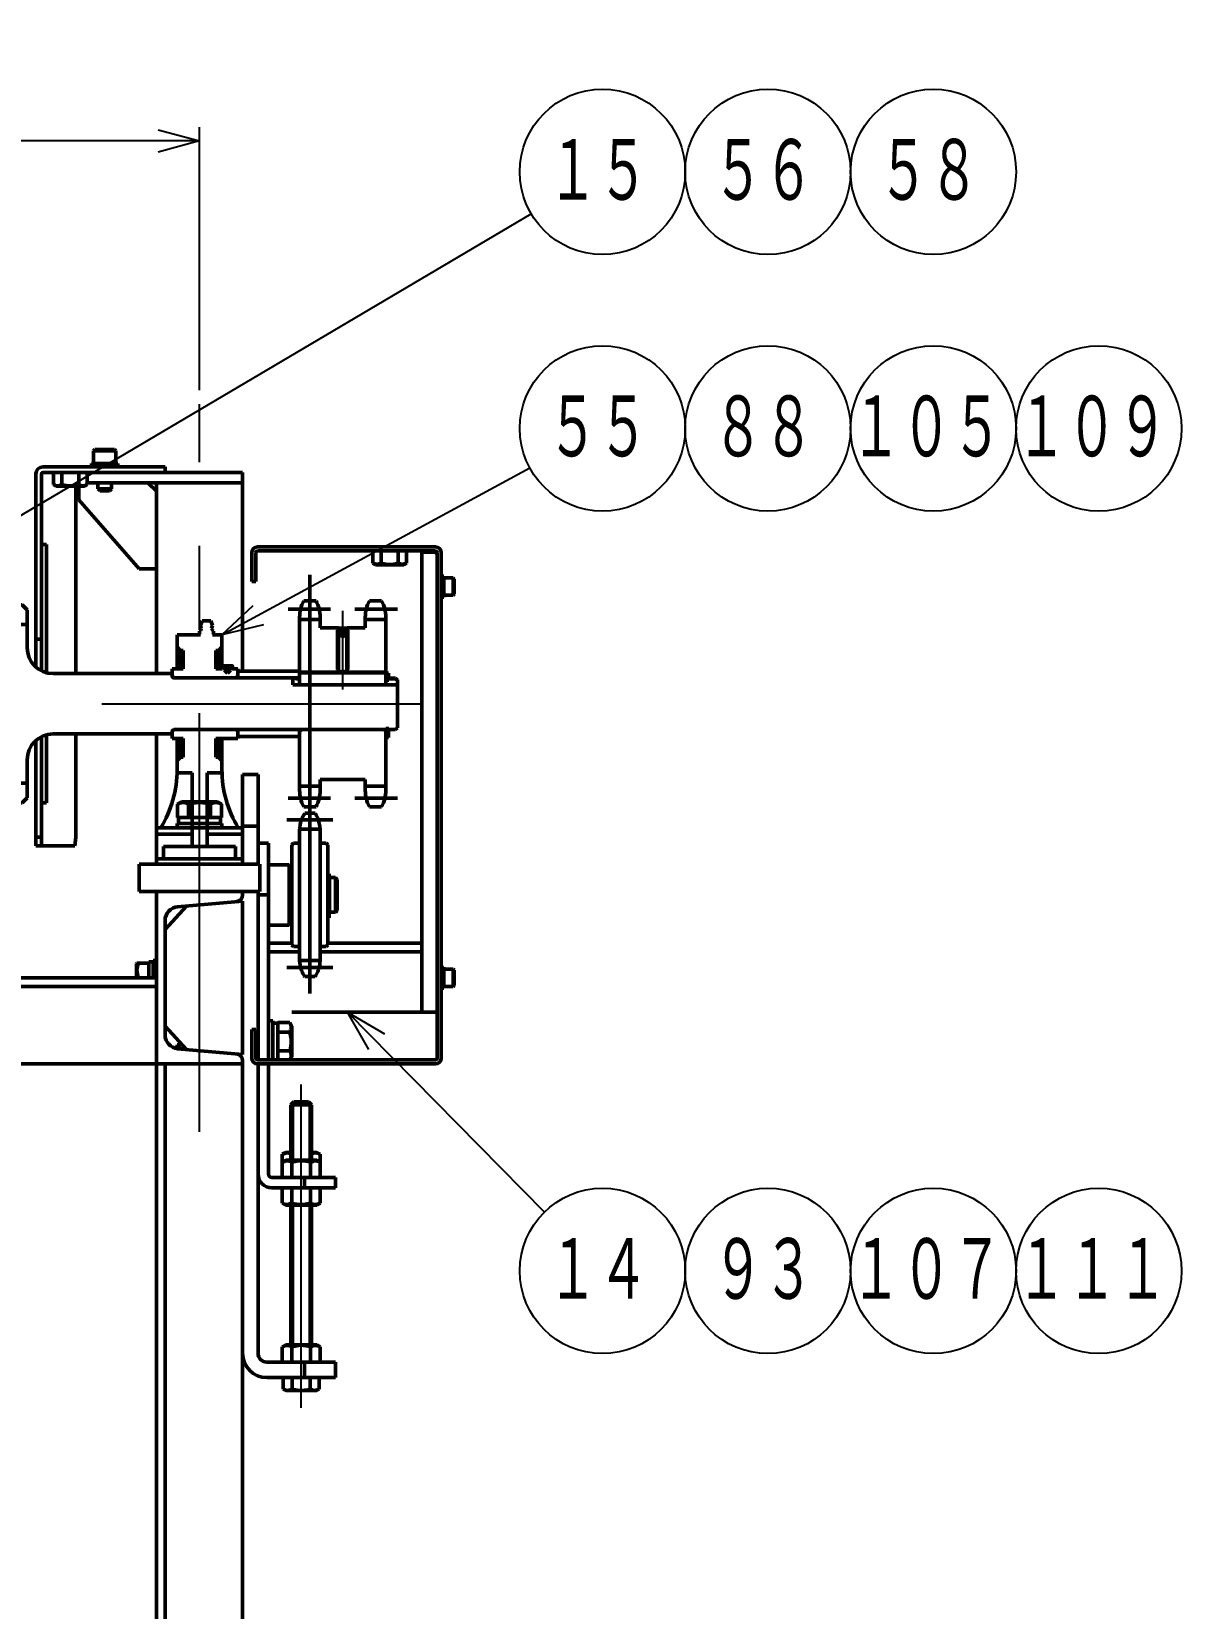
# Model space of a CAD drawing. Header units: millimetres. Extents: x -993 to 13147, y -7260 to 4342.
# Drawn here: x -194 to 473, y -6345 to -5430 of the extents above; entities that cross this region are included whole.
import ezdxf

# ---------------------------------------------------------------- set-up
doc = ezdxf.new("R2010")
doc.units = ezdxf.units.MM
doc.header["$LTSCALE"] = 7.649257
doc.linetypes.add('CENTER', pattern=[50.8, 31.75, -6.35, 6.35, -6.35])
doc.linetypes.add('DASHED', pattern=[19.05, 12.7, -6.35])
for name, color, linetype in [('NoLayerName_001', 7, 'Continuous'), ('NoLayerName_002', 7, 'Continuous'), ('NoLayerName_003', 7, 'Continuous')]:
    doc.layers.add(name, color=color, linetype=linetype)
doc.styles.get("Standard").update_dxf_attribs({"font": 'txt', "bigfont": 'extfont2'})
doc.dimstyles.get("Standard").update_dxf_attribs({"dimtxt": 2.5, "dimasz": 2.5, "dimexe": 1.25, "dimexo": 0.625, "dimtad": 1, "dimzin": 0, "dimdsep": 46, "dimtxsty": 'Standard', "dimcen": 2.5, "dimadec": 0, "dimazin": 0, "dimtfac": 0.75, "dimtmove": 0, "dimatfit": 3, "dimfxl": 1, "dimarcsym": 0})

# ---------------------------------------------------------------- blocks, each defined once
blk = doc.blocks.new('_OPEN30')
at = {"color": 0, "linetype": 'ByBlock', "lineweight": -2}
for p, q in [((-1, 0.267949), (0, 0)), ((0, 0), (-1, -0.267949)), ((0, 0), (-1, 0))]:
    blk.add_line(p, q, dxfattribs=at)
blk = doc.blocks.new('*D1576')
at = {"layer": 'Defpoints', "color": 0}
for p in [(-496.94, -5493.27), (-96.94, -5645.93), (-496.94, -5695.57)]:
    blk.add_point(p, dxfattribs=at)
at = {"layer": 'NoLayerName_001', "color": 0, "linetype": 'Continuous', "lineweight": 25}
for p, q in [((-496.94, -5687.57), (-496.94, -5485.27)), ((-96.94, -5637.93), (-96.94, -5485.27)), ((-120.94, -5493.27), (-472.94, -5493.27))]:
    blk.add_line(p, q, dxfattribs=at)
at = {"layer": 'NoLayerName_001', "color": 0, "lineweight": 25, "xscale": 24, "yscale": 24, "zscale": 24, "rotation": 180}
blk.add_blockref('_OPEN30', (-496.94, -5493.27), dxfattribs=at)
at = {"layer": 'NoLayerName_001', "color": 0, "lineweight": 25, "xscale": 24, "yscale": 24, "zscale": 24}
blk.add_blockref('_OPEN30', (-96.94, -5493.27), dxfattribs=at)
at = {"layer": 'NoLayerName_001', "color": 2, "lineweight": 50, "insert": (-296.94, -5461.27), "char_height": 48, "attachment_point": 5}
blk.add_mtext('\\W0.8000;\\T0.8750;400', dxfattribs=at)
blk = doc.blocks.new('JZB_0740')
at = {"layer": 'NoLayerName_001', "color": 7, "linetype": 'Continuous', "lineweight": 50}
blk.add_line((1.5, 0), (0, 0), dxfattribs=at)
blk = doc.blocks.new('JZB_0741')
at = {"layer": 'NoLayerName_001', "color": 7, "linetype": 'Continuous', "lineweight": 50}
for p, q in [((0, 783.5), (10, 783.5)), ((0, 767.5), (0, 783.5)), ((60, 783.5), (70, 783.5)), ((70, 783.5), (70, 767.5)), ((400, 767.5), (400, 783.5)), ((400, 783.5), (470, 783.5)), ((470, 783.5), (470, 767.5)), ((70, 767.5), (0, 767.5)), ((10, 767.5), (10, 765.63)), ((10, 673.03), (10, 761.97)), ((10, 761.97), (47.7, 758.67)), ((60, 0), (60, 767.5)), ((470, 767.5), (400, 767.5)), ((410, 767.5), (410, 0)), ((422.3, 758.67), (460, 761.97)), ((460, 765.63), (460, 767.5)), ((460, 761.97), (460, 673.03)), ((42.55, 759.12), (55, 745.53)), ((55, 750.7), (55, 684.3)), ((415, 745.53), (427.45, 759.12)), ((415, 684.3), (415, 750.7)), ((410, 717.5), (60, 717.5)), ((60, 712.5), (410, 712.5)), ((55, 689.47), (42.55, 675.88)), ((427.45, 675.88), (415, 689.47)), ((47.7, 676.33), (10, 673.03)), ((10, 669.37), (10, 0)), ((460, 673.03), (422.3, 676.33)), ((460, 0), (460, 669.37)), ((10, 667.5), (460, 667.5)), ((55, 667.5), (55, 12)), ((415, 12), (415, 667.5)), ((410, 150), (60, 150)), ((60, 145), (410, 145)), ((410, 100), (60, 100)), ((10, 12), (60, 12)), ((410, 12), (460, 12)), ((60, 0), (10, 0)), ((460, 0), (410, 0))]:
    blk.add_line(p, q, dxfattribs=at)
for centre, radius, start, end in [((14, 765.63), 4, 180, 265), ((456, 765.63), 4, 275, 0), ((47, 750.7), 8, 0, 85), ((423, 750.7), 8, 95, 180), ((47, 684.3), 8, 275, 0), ((423, 684.3), 8, 180, 265), ((14, 669.37), 4, 95, 180), ((456, 669.37), 4, 0, 85)]:
    blk.add_arc(centre, radius, start, end, dxfattribs=at)
blk = doc.blocks.new('JZB_0742')
at = {"layer": 'NoLayerName_001', "color": 7, "linetype": 'Continuous', "lineweight": 50}
for p, q in [((0, 21.67), (6.86, 21.67)), ((0, 0), (0, 21.67)), ((8, 19.7), (6.86, 21.67)), ((8, 1.7), (8, 19.7)), ((0, 16.18), (6.86, 16.18)), ((0, 5.22), (6.86, 5.22)), ((7.02, 0), (8, 1.7))]:
    blk.add_line(p, q, dxfattribs=at)
for points, start_tangent, end_tangent in [([(6.86, 21.67), (7.51, 20.23), (7.71, 18.73), (6.86, 16.18)], (0.409607, -0.912262), (-0.314468, -0.949268)), ([(6.86, 16.18), (7.64, 12.22), (7.23, 6.63), (6.86, 5.22)], (0.192686, -0.98126), (-0.250611, -0.968088)), ([(6.86, 5.22), (7.51, 3.78), (7.71, 2.28), (6.99, 0)], (0.409607, -0.912262), (-0.300021, -0.953932))]:
    blk.add_spline(points, degree=3, dxfattribs=dict(at, start_tangent=start_tangent, end_tangent=end_tangent))
blk = doc.blocks.new('JZB_0743')
at = {"layer": 'NoLayerName_001', "color": 7, "linetype": 'Continuous', "lineweight": 50}
for centre, start_param, end_param in [((4.58, -10.52), 1.642337, 1.779908), ((-1.58, -10.52), 1.430805, 1.499256)]:
    blk.add_ellipse(centre, major_axis=(22.04, 0), ratio=0.487733, start_param=start_param, end_param=end_param, dxfattribs=at)
blk = doc.blocks.new('JZB_0744')
at = {"layer": 'NoLayerName_001', "color": 7, "linetype": 'Continuous', "lineweight": 50}
for p, q in [((2.98, 2.51), (0, 2.51)), ((0, 2.51), (0, 0.51)), ((0, 0.51), (5.27, 0))]:
    blk.add_line(p, q, dxfattribs=at)
blk = doc.blocks.new('JZB_0745')
at = {"layer": 'NoLayerName_001', "color": 7, "linetype": 'Continuous', "lineweight": 50}
for p, q in [((2.5, 22.7), (0, 22.7)), ((2.5, 0), (2.5, 22.7))]:
    blk.add_line(p, q, dxfattribs=at)
blk = doc.blocks.new('JZB_0746')
at = {"layer": 'NoLayerName_001', "color": 7, "linetype": 'Continuous', "lineweight": 50}
for p, q in [((0, 33.52), (0, 37.02)), ((1.5, 32.95), (1.5, 37.02)), ((0, 33.52), (1.5, 33.52)), ((0, 4.22), (0, 0.13)), ((1.5, 2.22), (0, 2.22)), ((0, 0.13), (1.5, 0.13)), ((1.5, 4.92), (1.5, 0)), ((0, 0), (1.5, 0))]:
    blk.add_line(p, q, dxfattribs=at)
blk = doc.blocks.new('JZB_0747')
at = {"layer": 'NoLayerName_002', "color": 7, "linetype": 'Continuous', "lineweight": 50}
for p, q in [((0, 37.5), (0.5, 38)), ((0, 34), (0, 37.5)), ((0.5, 38), (35.4, 38)), ((35.4, 38), (35.9, 37.5)), ((35.9, 37.5), (35.9, 34.5)), ((0.5, 34), (0, 34.5)), ((0.5, 34), (35.4, 34)), ((35.9, 34.5), (35.4, 34)), ((35.4, 33.68), (35.4, 34)), ((0, 4), (0, 0.5)), ((0, 3.5), (0.5, 4)), ((0.5, 0), (0, 0.5)), ((35.4, 0), (0.5, 0)), ((35.4, 4), (35.9, 3.5)), ((35.9, 0.5), (35.4, 0)), ((35.9, 4), (35.9, 0.5))]:
    blk.add_line(p, q, dxfattribs=at)
blk = doc.blocks.new('JZB_0748')
at = {"layer": 'NoLayerName_003', "color": 7, "linetype": 'Continuous', "lineweight": 50}
for p, q in [((16.23, 119.47), (9.13, 119.47)), ((54.33, 119.47), (47.23, 119.47)), ((6.73, 109.97), (6.73, 78.23)), ((18.63, 103.73), (18.63, 109.97)), ((44.83, 109.97), (44.83, 103.73)), ((56.73, 109.97), (56.73, 77.73)), ((6.73, 108.56), (18.63, 108.56)), ((18.63, 103.73), (28.73, 103.73)), ((34.73, 103.73), (44.83, 103.73)), ((56.73, 108.56), (44.83, 108.56)), ((6.73, 78.03), (28.73, 78.03)), ((34.73, 78.03), (56.73, 78.03)), ((6.73, 43.73), (7.73, 44.73)), ((6.73, 41.23), (6.73, 9.5)), ((7.73, 44.73), (55.73, 44.73)), ((55.73, 44.73), (56.73, 43.73)), ((56.73, 9.5), (56.73, 40.63)), ((6.73, 11.97), (18.63, 11.97)), ((44.83, 15.73), (18.63, 15.73)), ((18.63, 9.5), (18.63, 15.73)), ((44.83, 15.73), (44.83, 9.5)), ((56.73, 11.97), (44.83, 11.97)), ((9.13, 0), (16.23, 0)), ((47.23, 0), (54.33, 0))]:
    blk.add_line(p, q, dxfattribs=at)
at = {"layer": 'NoLayerName_003', "color": 4, "linetype": 'CENTER', "lineweight": 50}
for p, q in [((0, 114.59), (24.72, 114.59)), ((63.47, 114.59), (38.75, 114.59)), ((0, 4.88), (24.72, 4.88)), ((63.47, 4.88), (38.75, 4.88))]:
    blk.add_line(p, q, dxfattribs=at)
at = {"layer": 'NoLayerName_003', "color": 7, "linetype": 'Continuous', "lineweight": 50}
for centre, start, end in [((26.74, 109.97), 151.64387, 180), ((-1.37, 109.97), 0, 28.35613), ((64.84, 109.97), 151.64387, 180), ((36.73, 109.97), 0, 28.35613), ((26.74, 9.5), 180, 208.35613), ((-1.37, 9.5), 331.64387, 360), ((64.84, 9.5), 180, 208.35613), ((36.73, 9.5), 331.64387, 360)]:
    blk.add_arc(centre, 20, start, end, dxfattribs=at)
at = {"layer": 'NoLayerName_003', "color": 7, "linetype": 'Continuous', "lineweight": 50, "start_tangent": (-0.997816, -0.066051), "end_tangent": (-0.99774, 0.067195)}
blk.add_spline([(34.73, 103.73), (34.56, 103.72), (34.07, 103.69), (33.31, 103.66), (32.38, 103.64), (31.73, 103.63), (30.74, 103.64), (29.86, 103.67), (29.19, 103.71), (28.81, 103.73), (28.73, 103.73)], degree=3, dxfattribs=at)
blk = doc.blocks.new('JZB_0749')
at = {"layer": 'NoLayerName_001', "color": 7, "linetype": 'Continuous', "lineweight": 50}
for p, q in [((50, 7), (0, 7)), ((0, 4.5), (0, 0)), ((50, 0), (0, 0)), ((50, 6.8), (50, 7)), ((50, 0), (50, 3.3))]:
    blk.add_line(p, q, dxfattribs=at)
blk = doc.blocks.new('JZB_0750')
at = {"layer": 'NoLayerName_001', "color": 7, "linetype": 'Continuous', "lineweight": 50}
for p, q in [((0, 24.46), (0.54, 25)), ((0, 1.5), (0, 24.46)), ((0.54, 25), (5.46, 25)), ((3, 20.5), (1.27, 21.5)), ((1.27, 21.5), (4.73, 21.5)), ((1.5, 25), (1.5, 21.5)), ((3, 21.5), (3, 25)), ((4.73, 21.5), (3, 20.5)), ((4.5, 21.5), (4.5, 25)), ((5.46, 25), (6, 24.46)), ((6, 24.46), (6, 1.5)), ((1.5, 0), (0, 1.5)), ((1.5, 0), (3, 0.87)), ((4.5, 0), (1.5, 0)), ((3, 0.87), (4.5, 0)), ((6, 1.5), (4.5, 0))]:
    blk.add_line(p, q, dxfattribs=at)
blk = doc.blocks.new('JZB_0751')
at = {"layer": 'NoLayerName_001', "color": 7, "linetype": 'Continuous', "lineweight": 50}
for p, q in [((0, 0), (0, 3)), ((0, 3), (50, 3)), ((50, 3), (50, 0))]:
    blk.add_line(p, q, dxfattribs=at)
blk = doc.blocks.new('JZB_0752')
at = {"layer": 'NoLayerName_003', "color": 7, "linetype": 'Continuous', "lineweight": 50}
for p, q in [((423.93, 138.1), (423.03, 135.4)), ((429.05, 138.1), (423.93, 138.1)), ((429.95, 135.4), (429.05, 138.1)), ((422.99, 130), (409.49, 130)), ((409.49, 110.2), (409.49, 130)), ((422.99, 132.44), (422.45, 132.13)), ((422.45, 132.13), (422.45, 130.31)), ((422.45, 130.31), (422.99, 130)), ((423.53, 133.65), (422.99, 132.44)), ((423.03, 135.4), (423.53, 133.65)), ((429.45, 133.65), (429.95, 135.4)), ((429.99, 132.44), (429.45, 133.65)), ((430.53, 132.13), (429.99, 132.44)), ((429.99, 130), (430.53, 130.31)), ((435.49, 130), (429.99, 130)), ((430.53, 130.31), (430.53, 132.13)), ((435.49, 130), (435.49, 110.2)), ((411.49, 121), (409.49, 123)), ((411.49, 110.2), (411.49, 121)), ((412.99, 121), (411.49, 121)), ((412.99, 110.2), (412.99, 121)), ((433.49, 121), (431.99, 121)), ((431.99, 121), (431.99, 110.2)), ((435.49, 123), (433.49, 121)), ((433.49, 110.2), (433.49, 121)), ((406.59, 106), (406.59, 110.2)), ((406.59, 110.2), (412.99, 110.2)), ((431.99, 110.2), (435.69, 110.2)), ((435.69, 111.76), (435.69, 110.2)), ((441.45, 112), (435.93, 112)), ((436.95, 109.49), (436.95, 112)), ((437.82, 109.49), (437.82, 112)), ((439.55, 109.49), (439.55, 112)), ((440.42, 112), (440.42, 109.49)), ((441.69, 110.2), (441.69, 111.76)), ((441.69, 110.2), (444.69, 110.2)), ((444.69, 110.2), (444.69, 108.5)), ((407.59, 105), (406.59, 106)), ((435.69, 105), (407.59, 105)), ((435.69, 105.5), (435.69, 105)), ((435.69, 105.5), (436.19, 105)), ((436.19, 105), (441.19, 105)), ((438.69, 107.76), (436.95, 109.49)), ((440.42, 109.49), (438.69, 107.76)), ((441.19, 105), (441.69, 105.5)), ((441.69, 105), (441.69, 105.5)), ((443.69, 105), (441.69, 105)), ((444.69, 106), (443.69, 105)), ((406.59, 74), (407.59, 75)), ((406.59, 69.8), (406.59, 74)), ((407.59, 75), (443.69, 75)), ((443.69, 75), (444.69, 74)), ((412.99, 69.8), (406.59, 69.8)), ((409.49, 69.8), (409.49, 50)), ((411.49, 69.8), (411.49, 59)), ((412.99, 59), (412.99, 69.8)), ((444.69, 69.8), (431.99, 69.8)), ((431.99, 69.8), (431.99, 59)), ((433.49, 69.8), (433.49, 59)), ((435.49, 69.8), (435.49, 50)), ((444.69, 71.5), (444.69, 69.8)), ((409.49, 57), (411.49, 59)), ((411.49, 59), (412.99, 59)), ((431.99, 59), (433.49, 59)), ((433.49, 59), (435.49, 57)), ((409.49, 50), (418.16, 50)), ((418.16, 50), (418.16, 7.2)), ((435.49, 50), (426.82, 50)), ((426.82, 7.2), (426.82, 50)), ((397.49, 18), (400, 18)), ((397.49, 0), (397.49, 18)), ((397.49, 14.4), (418.16, 14.4)), ((426.82, 14.4), (447.49, 14.4)), ((447.49, 18), (444.97, 18)), ((447.49, 0), (447.49, 18)), ((443.35, 7.2), (401.62, 7.2)), ((401.62, 7.2), (401.62, 0)), ((443.35, 0), (443.35, 7.2))]:
    blk.add_line(p, q, dxfattribs=at)
at = {"layer": 'NoLayerName_003', "color": 3, "linetype": 'DASHED', "lineweight": 50}
for p, q in [((0, 18), (44.97, 18)), ((400, 18), (444.97, 18))]:
    blk.add_line(p, q, dxfattribs=at)
at = {"layer": 'NoLayerName_003', "color": 7, "linetype": 'Continuous', "lineweight": 50}
for centre, radius, start, end in [((435.93, 111.76), 0.24, 90, 180), ((441.45, 111.76), 0.24, 0, 90), ((344.49, 51.81), 65, 328.65479, 360), ((500.49, 51.81), 65, 180, 211.34521)]:
    blk.add_arc(centre, radius, start, end, dxfattribs=at)
for points, start_tangent, end_tangent in [([(436.95, 109.49), (437.33, 109.26), (437.61, 109.32), (437.82, 109.49)], (0.856553, -0.516059), (0.781585, 0.623799)), ([(437.82, 109.49), (438.07, 109.38), (438.67, 109.26), (439.25, 109.36), (439.55, 109.49)], (0.914441, -0.404719), (0.919018, 0.394215)), ([(439.55, 109.49), (439.93, 109.26), (440.21, 109.32), (440.42, 109.49)], (0.856553, -0.516059), (0.781585, 0.623799))]:
    blk.add_spline(points, degree=3, dxfattribs=dict(at, start_tangent=start_tangent, end_tangent=end_tangent))
blk = doc.blocks.new('JZB_0753')
at = {"layer": 'NoLayerName_001', "color": 7, "linetype": 'Continuous', "lineweight": 50}
for p in [(0, 0), (1.5, 0.01)]:
    blk.add_line(p, (1.5, 0), dxfattribs=at)
blk = doc.blocks.new('JZB_0754')
at = {"layer": 'NoLayerName_002', "color": 7, "linetype": 'Continuous', "lineweight": 50}
for p, q in [((0, 280), (0, 296.7)), ((2.3, 296.7), (2.3, 280)), ((3.3, 300), (106.7, 300)), ((106.7, 297.7), (3.3, 297.7)), ((107.7, 3.3), (107.7, 296.7)), ((110, 296.7), (110, 3.3)), ((2.3, 280), (0, 280)), ((0, 3.3), (0, 20)), ((0, 20), (2.3, 20)), ((2.3, 20), (2.3, 3.3)), ((3.3, 2.3), (106.7, 2.3)), ((106.7, 0), (3.3, 0))]:
    blk.add_line(p, q, dxfattribs=at)
for centre, radius, start, end in [((3.3, 296.7), 3.3, 90, 180), ((3.3, 296.7), 1, 90, 180), ((106.7, 296.7), 3.3, 0, 90), ((106.7, 296.7), 1, 0, 90), ((3.3, 3.3), 3.3, 180, 270), ((3.3, 3.3), 1, 180, 270), ((106.7, 3.3), 3.3, 270, 0), ((106.7, 3.3), 1, 270, 0)]:
    blk.add_arc(centre, radius, start, end, dxfattribs=at)
at = {"layer": 'NoLayerName_003', "color": 7, "linetype": 'Continuous', "lineweight": 50}
for p, q in [((70.19, 297.7), (70.19, 290.6)), ((75.09, 297.7), (75.09, 290.6)), ((84.91, 297.7), (84.91, 290.6)), ((89.81, 297.7), (89.81, 290.6)), ((70.19, 290.6), (71.75, 289.7)), ((71.75, 289.7), (88.25, 289.7)), ((88.25, 289.7), (89.81, 290.6))]:
    blk.add_line(p, q, dxfattribs=at)
for points, start_tangent, end_tangent in [([(70.19, 290.6), (72.81, 289.85), (75.09, 290.6)], (0.961124, -0.276119), (0.949268, 0.314467)), ([(75.09, 290.6), (78.65, 289.91), (83.65, 290.28), (84.91, 290.6)], (0.981316, -0.192403), (0.968015, 0.250892)), ([(84.91, 290.6), (87.54, 289.85), (89.81, 290.6)], (0.961124, -0.276119), (0.949268, 0.314467))]:
    blk.add_spline(points, degree=3, dxfattribs=dict(at, start_tangent=start_tangent, end_tangent=end_tangent))
blk = doc.blocks.new('JZB_0755')
at = {"layer": 'NoLayerName_001', "color": 7, "linetype": 'Continuous', "lineweight": 50}
for p, q in [((1.5, 0), (1.5, 12.19)), ((0, 0), (1.5, 0))]:
    blk.add_line(p, q, dxfattribs=at)
for centre, start_param, end_param in [((-0.79, 6.1), 1.447534, 1.507771), ((2.29, 6.1), 1.633822, 1.75475)]:
    blk.add_ellipse(centre, major_axis=(12.51, 0), ratio=0.487733, start_param=start_param, end_param=end_param, dxfattribs=at)
blk = doc.blocks.new('JZB_0756')
at = {"layer": 'NoLayerName_001', "color": 7, "linetype": 'Continuous', "lineweight": 50}
for p in [(1.5, 0.27), (0, 0)]:
    blk.add_line(p, (1.5, 0), dxfattribs=at)
blk = doc.blocks.new('JZB_0757')
at = {"layer": 'NoLayerName_001', "color": 7, "linetype": 'Continuous', "lineweight": 50}
for p, q in [((5.4, 10), (0, 10)), ((5.4, 0), (5.4, 10)), ((6, 9.4), (5.4, 10)), ((6, 0.6), (6, 9.4)), ((0, 0), (5.4, 0)), ((5.4, 0), (6, 0.6))]:
    blk.add_line(p, q, dxfattribs=at)
blk = doc.blocks.new('JZB_0758')
at = {"layer": 'NoLayerName_001', "color": 7, "linetype": 'Continuous', "lineweight": 50}
for p, q in [((0, 200), (6, 200)), ((6, 74.2), (6, 200)), ((18, 187.5), (6, 187.5)), ((18, 152.5), (18, 187.5)), ((19.55, 185.95), (18, 187.5)), ((41.35, 179.5), (41.25, 179.5)), ((41.35, 180), (41.35, 160)), ((44.9, 180), (41.35, 180)), ((44.9, 160), (44.9, 180)), ((45.9, 179), (44.9, 180)), ((45.9, 179), (45.9, 161)), ((6, 170), (0, 170)), ((41.25, 160.5), (41.35, 160.5)), ((41.35, 160), (44.9, 160)), ((44.9, 160), (45.9, 161)), ((6, 152.5), (18, 152.5)), ((18, 152.5), (19.55, 154.05)), ((0, 71.9), (0, 8)), ((6, 8), (6, 71.9)), ((8, 6), (45, 6)), ((8, 0), (45, 0)), ((27, 0), (27, 6)), ((45, 6), (45, 0))]:
    blk.add_line(p, q, dxfattribs=at)
for radius in [8, 2]:
    blk.add_arc((8, 8), radius, 180, 270, dxfattribs=at)
blk = doc.blocks.new('JZB_0759')
at = {"layer": 'NoLayerName_001', "color": 7, "linetype": 'Continuous', "lineweight": 50}
for p, q in [((0.7, 25.59), (0, 25.59)), ((0.7, 0), (0.7, 25.59)), ((0, 0), (0.7, 0))]:
    blk.add_line(p, q, dxfattribs=at)
blk = doc.blocks.new('JZB_0774')
at = {"layer": 'NoLayerName_001', "color": 7, "linetype": 'Continuous', "lineweight": 50}
for p, q in [((50, 206.3), (95, 206.3)), ((95, 91), (95, 206.3)), ((0, 198.3), (0, 190.3)), ((4.81, 200.3), (95, 200.3)), ((45, 195.3), (40, 200.3)), ((45, 89.5), (45, 200.3)), ((0, 190.3), (35, 150.3)), ((35, 150.3), (45, 150.3)), ((45, 0), (45, 54.5))]:
    blk.add_line(p, q, dxfattribs=at)
blk = doc.blocks.new('JZB_0775')
at = {"layer": 'NoLayerName_001', "color": 7, "linetype": 'Continuous', "lineweight": 50}
for p, q in [((89, 267), (89, 0)), ((89, 267), (97, 267)), ((98, 266), (97, 267)), ((0, 40), (13.55, 40)), ((34.55, 40), (89, 40)), ((0, 35), (18.2, 35)), ((29.9, 35), (89, 35)), ((13.5, 0), (98, 0))]:
    blk.add_line(p, q, dxfattribs=at)
blk = doc.blocks.new('JZB_0776')
at = {"layer": 'NoLayerName_001', "color": 7, "linetype": 'Continuous', "lineweight": 50}
for p, q in [((4.2, 220), (75, 220)), ((75, 220), (75, 216.8)), ((0, 103.82), (0, 215.8)), ((0.03, 216.32), (0.03, 216.8)), ((0.03, 216.8), (0.12, 216.8)), ((3.2, 215.8), (3.2, 101.63)), ((3.22, 175), (3.22, 215.98)), ((75, 216.8), (4.2, 216.8)), ((23.18, 100), (23.18, 208.8)), ((6.2, 175), (3.2, 175)), ((6.2, 100.49), (6.2, 175)), ((0, 120), (3.2, 120)), ((6.2, 25), (6.2, 64.51)), ((23.18, 5), (23.18, 65)), ((0, 0), (0, 61.18)), ((3.2, 63.37), (3.2, 0)), ((6.2, 25), (3.2, 25)), ((3.22, 0), (3.22, 25)), ((0, 5), (3.2, 5)), ((22.69, 0), (23.18, 5)), ((22.69, 0), (0, 0))]:
    blk.add_line(p, q, dxfattribs=at)
for radius in [4.2, 1]:
    blk.add_arc((4.2, 215.8), radius, 90, 180, dxfattribs=at)
at = {"layer": 'NoLayerName_003', "color": 7, "linetype": 'Continuous', "lineweight": 50}
for p, q in [((10.19, 216.8), (10.19, 209.7)), ((15.09, 216.8), (15.09, 209.7)), ((24.91, 216.8), (24.91, 209.7)), ((29.81, 216.8), (29.81, 209.7)), ((10.19, 209.7), (11.75, 208.8)), ((11.75, 208.8), (28.25, 208.8)), ((28.25, 208.8), (29.81, 209.7))]:
    blk.add_line(p, q, dxfattribs=at)
for points, start_tangent, end_tangent in [([(10.19, 209.7), (12.81, 208.95), (15.09, 209.7)], (0.961124, -0.276119), (0.949268, 0.314467)), ([(15.09, 209.7), (16.35, 209.38), (21.35, 209.01), (24.91, 209.7)], (0.968015, -0.250892), (0.981316, 0.192403)), ([(24.91, 209.7), (27.54, 208.95), (29.81, 209.7)], (0.961124, -0.276119), (0.949268, 0.314467))]:
    blk.add_spline(points, degree=3, dxfattribs=dict(at, start_tangent=start_tangent, end_tangent=end_tangent))
blk = doc.blocks.new('JZB_0777')
at = {"layer": 'NoLayerName_001', "color": 7, "linetype": 'Continuous', "lineweight": 50}
for p, q in [((0.8, 24), (0, 23.2)), ((0, 23.2), (0, 16)), ((13, 23.2), (0, 23.2)), ((12.2, 24), (0.8, 24)), ((13, 23.2), (12.2, 24)), ((13, 16), (13, 23.2)), ((2.5, 4.8), (2.5, 1.25)), ((2.5, 1.25), (3.75, 0)), ((10.5, 1.25), (2.5, 1.25)), ((3.75, 0), (9.25, 0)), ((9.25, 0), (10.5, 1.25)), ((10.5, 1.25), (10.5, 4.8))]:
    blk.add_line(p, q, dxfattribs=at)
blk = doc.blocks.new('JZB_0778')
at = {"layer": 'NoLayerName_001', "color": 7, "linetype": 'Continuous', "lineweight": 50}
for p, q in [((0, 2), (0, 0)), ((15.38, 2), (0, 2))]:
    blk.add_line(p, q, dxfattribs=at)
for centre, start_param, end_param in [((7.7, -1.05), 4.778966, 4.906824), ((7.7, 3.05), 4.582151, 4.645812)]:
    blk.add_ellipse(centre, major_axis=(0, 15.79), ratio=0.487733, start_param=start_param, end_param=end_param, dxfattribs=at)
blk = doc.blocks.new('JZB_0779')
at = {"layer": 'NoLayerName_001', "color": 7, "linetype": 'Continuous', "lineweight": 50}
for p, q in [((1.5, 0), (1.5, 12.19)), ((0, 0), (1.5, 0))]:
    blk.add_line(p, q, dxfattribs=at)
for centre, start_param, end_param in [((-0.79, 6.1), 1.447534, 1.507771), ((2.29, 6.1), 1.633822, 1.75475)]:
    blk.add_ellipse(centre, major_axis=(12.51, 0), ratio=0.487733, start_param=start_param, end_param=end_param, dxfattribs=at)
blk = doc.blocks.new('JZB_0780')
at = {"layer": 'NoLayerName_001', "color": 7, "linetype": 'Continuous', "lineweight": 50}
for p, q in [((1.97, 10), (0, 8.86)), ((19.97, 10), (1.97, 10)), ((21.94, 8.86), (19.97, 10)), ((0, 0), (0, 8.86)), ((5.48, 0), (5.48, 8.86)), ((16.45, 0), (16.45, 8.86)), ((21.94, 0), (21.94, 8.86))]:
    blk.add_line(p, q, dxfattribs=at)
for points, start_tangent, end_tangent in [([(5.48, 8.86), (4.05, 9.51), (2.55, 9.71), (0, 8.86)], (-0.912262, 0.409607), (-0.949268, -0.314468)), ([(16.45, 8.86), (15.04, 9.23), (9.45, 9.64), (5.48, 8.86)], (-0.968088, 0.250611), (-0.98126, -0.192686)), ([(21.94, 8.86), (20.5, 9.51), (19, 9.71), (16.45, 8.86)], (-0.912262, 0.409607), (-0.949268, -0.314468))]:
    blk.add_spline(points, degree=3, dxfattribs=dict(at, start_tangent=start_tangent, end_tangent=end_tangent))
blk = doc.blocks.new('JZB_0781')
at = {"layer": 'NoLayerName_001', "color": 7, "linetype": 'Continuous', "lineweight": 50}
for p, q in [((0, 10), (0, 1.14)), ((5.48, 10), (5.48, 1.14)), ((16.45, 10), (16.45, 1.14)), ((21.94, 10), (21.94, 1.14)), ((0, 1.14), (1.97, 0)), ((1.97, 0), (19.97, 0)), ((19.97, 0), (21.94, 1.14))]:
    blk.add_line(p, q, dxfattribs=at)
for points, start_tangent, end_tangent in [([(0, 1.14), (1.44, 0.49), (2.94, 0.29), (5.48, 1.14)], (0.912262, -0.409607), (0.949268, 0.314468)), ([(5.48, 1.14), (6.9, 0.77), (12.49, 0.36), (16.45, 1.14)], (0.968088, -0.250611), (0.98126, 0.192686)), ([(16.45, 1.14), (17.89, 0.49), (19.39, 0.29), (21.94, 1.14)], (0.912262, -0.409607), (0.949268, 0.314468))]:
    blk.add_spline(points, degree=3, dxfattribs=dict(at, start_tangent=start_tangent, end_tangent=end_tangent))
blk = doc.blocks.new('JZB_0782')
at = {"layer": 'NoLayerName_001', "color": 7, "linetype": 'Continuous', "lineweight": 50}
for p, q in [((1.97, 10), (0, 8.86)), ((19.97, 10), (1.97, 10)), ((21.94, 8.86), (19.97, 10)), ((0, 0), (0, 8.86)), ((5.48, 0), (5.48, 8.86)), ((16.45, 0), (16.45, 8.86)), ((21.94, 0), (21.94, 8.86))]:
    blk.add_line(p, q, dxfattribs=at)
for points, start_tangent, end_tangent in [([(5.48, 8.86), (4.05, 9.51), (2.55, 9.71), (0, 8.86)], (-0.912262, 0.409607), (-0.949268, -0.314468)), ([(16.45, 8.86), (15.04, 9.23), (9.45, 9.64), (5.48, 8.86)], (-0.968088, 0.250611), (-0.98126, -0.192686)), ([(21.94, 8.86), (20.5, 9.51), (19, 9.71), (16.45, 8.86)], (-0.912262, 0.409607), (-0.949268, -0.314468))]:
    blk.add_spline(points, degree=3, dxfattribs=dict(at, start_tangent=start_tangent, end_tangent=end_tangent))
blk = doc.blocks.new('JZB_0783')
at = {"layer": 'NoLayerName_001', "color": 7, "linetype": 'Continuous', "lineweight": 50}
for p, q in [((1.97, 5.73), (0, 4.59)), ((0, 0), (0, 4.59)), ((4.97, 5.73), (1.97, 5.73)), ((19.97, 5.73), (16.97, 5.73)), ((21.94, 4.59), (19.97, 5.73)), ((21.94, 0), (21.94, 4.59))]:
    blk.add_line(p, q, dxfattribs=at)
for points, start_tangent, end_tangent in [([(4.97, 4.86), (4.05, 5.23), (2.55, 5.43), (0, 4.59)], (-0.92798, 0.372629), (-0.949268, -0.314468)), ([(21.94, 4.59), (20.5, 5.23), (19, 5.43), (16.96, 4.86)], (-0.912262, 0.409607), (-0.962726, -0.270479))]:
    blk.add_spline(points, degree=3, dxfattribs=dict(at, start_tangent=start_tangent, end_tangent=end_tangent))
blk = doc.blocks.new('JZB_0784')
at = {"layer": 'NoLayerName_001', "color": 4, "linetype": 'CENTER', "lineweight": 25}
blk.add_line((10.39, 0), (10.39, 187.5), dxfattribs=at)
at = {"layer": 'NoLayerName_001', "color": 7, "linetype": 'Continuous', "lineweight": 50}
for p, q in [((6.14, 177.5), (4.39, 175.75)), ((4.39, 175.75), (16.39, 175.75)), ((4.39, 175.75), (4.39, 143.6)), ((6.14, 177.5), (14.64, 177.5)), ((16.39, 175.75), (14.64, 177.5)), ((16.39, 143.6), (16.39, 175.75)), ((4.39, 117.6), (4.39, 36.5)), ((16.39, 36.5), (16.39, 117.6)), ((0, 10.8), (0, 17.5)), ((0, 10.8), (1.39, 10)), ((1.39, 10), (19.39, 10)), ((5.2, 10.8), (2.6, 10)), ((5.2, 10.8), (5.2, 17.5)), ((15.59, 10.8), (15.59, 17.5)), ((20.78, 10.8), (18.19, 10)), ((19.39, 10), (20.78, 10.8)), ((20.78, 10.8), (20.78, 17.5))]:
    blk.add_line(p, q, dxfattribs=at)
at = {"layer": 'NoLayerName_001', "color": 3, "linetype": 'Continuous', "lineweight": 50}
for p, q in [((5.27, 175.75), (5.27, 143.6)), ((15.52, 143.6), (15.52, 175.75)), ((5.27, 117.6), (5.27, 36.5)), ((15.52, 36.5), (15.52, 117.6))]:
    blk.add_line(p, q, dxfattribs=at)
at = {"layer": 'NoLayerName_001', "color": 7, "linetype": 'Continuous', "lineweight": 50}
for points, start_tangent, end_tangent in [([(2.6, 10), (2.41, 10), (0, 10.8)], (-0.999719, 0.023687), (-0.949268, 0.314468)), ([(10.39, 10), (8.98, 10.06), (5.2, 10.8)], (-0.998985, 0.045034), (-0.981386, 0.192044)), ([(15.59, 10.8), (14.28, 10.46), (10.39, 10)], (-0.967923, -0.251248), (-0.992966, -0.118399)), ([(18.19, 10), (18, 10), (15.59, 10.8)], (-0.999719, 0.023687), (-0.949268, 0.314468))]:
    blk.add_spline(points, degree=3, dxfattribs=dict(at, start_tangent=start_tangent, end_tangent=end_tangent))
blk = doc.blocks.new('JZB_0785')
at = {"layer": 'NoLayerName_001', "color": 7, "linetype": 'Continuous', "lineweight": 50}
for p, q in [((5.4, 10), (0, 10)), ((5.4, 0), (5.4, 10)), ((6, 9.4), (5.4, 10)), ((6, 0.6), (6, 9.4)), ((0, 0), (5.4, 0)), ((5.4, 0), (6, 0.6))]:
    blk.add_line(p, q, dxfattribs=at)
blk = doc.blocks.new('JZB_0786')
at = {"layer": 'NoLayerName_001', "color": 7, "linetype": 'Continuous', "lineweight": 50}
for p, q in [((0, 9.2), (0, 8.5)), ((2.5, 9.2), (0, 9.2)), ((0, 7.3), (0, 0))]:
    blk.add_line(p, q, dxfattribs=at)
blk = doc.blocks.new('JZB_0787')
at = {"layer": 'NoLayerName_001', "color": 7, "linetype": 'Continuous', "lineweight": 50}
for p, q in [((0, 10), (0, 0)), ((2, 10), (0, 10))]:
    blk.add_line(p, q, dxfattribs=at)
blk = doc.blocks.new('JZB_0788')
at = {"layer": 'NoLayerName_001', "color": 7, "linetype": 'Continuous', "lineweight": 50}
for p, q in [((0.14, 8.5), (0, 8.25)), ((0, 0), (0, 8.25)), ((7, 8.5), (0.14, 8.5)), ((7, 8.5), (7, 7.3))]:
    blk.add_line(p, q, dxfattribs=at)
at = {"layer": 'NoLayerName_001', "color": 7, "linetype": 'Continuous', "lineweight": 50, "start_tangent": (-0.16363, 0.986522), "end_tangent": (0.187856, 0.982197)}
blk.add_spline([(0.9, 0), (0.15, 4.55), (0.9, 8.5)], degree=3, dxfattribs=at)
blk = doc.blocks.new('JZB_0789')
at = {"layer": 'NoLayerName_001', "color": 7, "linetype": 'Continuous', "lineweight": 50}
for p, q in [((0, 298), (0, 350)), ((0, 350), (9, 350)), ((9, 350), (9, 298)), ((9, 320), (0, 320)), ((9, 184.3), (9, 282)), ((0, 258.13), (0, 254.47)), ((0, 165.53), (0, 161.87)), ((9, 14), (9, 118.1)), ((14, 9), (54, 9)), ((14, 0), (54, 0)), ((36, 0), (36, 9)), ((54, 9), (54, 0))]:
    blk.add_line(p, q, dxfattribs=at)
for radius in [14, 5]:
    blk.add_arc((14, 14), radius, 180, 270, dxfattribs=at)
blk = doc.blocks.new('JZB_0790')
at = {"layer": 'NoLayerName_002', "color": 7, "linetype": 'Continuous', "lineweight": 50}
for p, q in [((130.2, 112), (133.2, 115)), ((130.2, 103.5), (130.2, 112)), ((133.2, 115), (327.2, 115)), ((327.2, 115), (330.2, 112)), ((330.2, 112), (330.2, 103.5)), ((130.2, 103.5), (330.2, 103.5)), ((130.2, 103.5), (130.2, 90)), ((330.2, 90), (330.2, 103.5)), ((46.1, 75), (115.2, 75)), ((345.2, 75), (414.3, 75)), ((0, 71.5), (1, 72.5)), ((0, 43.5), (0, 71.5)), ((1, 72.5), (11.5, 72.5)), ((16.5, 72.5), (45.1, 72.5)), ((443.4, 72.5), (443.9, 72.5)), ((448.9, 72.5), (449.4, 72.5)), ((451.4, 72.5), (452.9, 72.5)), ((484.3, 68.5), (484.3, 72.5)), ((488.3, 68.5), (484.3, 68.5)), ((540.05, 71.23), (538.3, 71.23)), ((545, 68.5), (538.3, 68.5)), ((544, 71.96), (540.05, 71.96)), ((540.05, 71.96), (540.05, 71.23)), ((545, 70.92), (544, 71.96)), ((545, 43.5), (545, 70.92)), ((1, 42.5), (0, 43.5)), ((45.1, 42.5), (1, 42.5)), ((115.2, 40), (46.1, 40)), ((414.3, 40), (345.2, 40)), ((489.3, 42.5), (451.4, 42.5)), ((538.3, 42.5), (537.3, 42.5)), ((538.3, 43.2), (538.3, 42.5)), ((540.05, 43.2), (538.3, 43.2)), ((540.05, 42.5), (540.05, 43.2)), ((544, 42.5), (540.05, 42.5)), ((545, 43.5), (544, 42.5)), ((130.2, 25), (130.2, 11.5)), ((330.2, 11.5), (330.2, 25)), ((130.2, 3), (130.2, 11.5)), ((330.2, 11.5), (130.2, 11.5)), ((330.2, 11.5), (330.2, 3)), ((133.2, 0), (130.2, 3)), ((327.2, 0), (133.2, 0)), ((330.2, 3), (327.2, 0))]:
    blk.add_line(p, q, dxfattribs=at)
for centre, radius, start, end in [((115.2, 90), 15, 270, 0), ((345.2, 90), 15, 180, 270), ((45.1, 73.5), 1, 270, 0), ((415.3, 73.5), 1, 180, 270), ((45.1, 41.5), 1, 0, 90), ((115.2, 25), 15, 0, 90), ((345.2, 25), 15, 90, 180), ((415.3, 41.5), 1, 90, 180)]:
    blk.add_arc(centre, radius, start, end, dxfattribs=at)
at = {"layer": 'NoLayerName_002', "color": 7, "linetype": 'Continuous', "lineweight": 50, "start_tangent": (0.967837, -0.251578), "end_tangent": (0.99948, -0.032255)}
blk.add_spline([(484.3, 72.5), (484.52, 72.44), (485.14, 72.3), (486.12, 72.12), (487.37, 71.99), (488.3, 71.96)], degree=3, dxfattribs=at)
blk = doc.blocks.new('JZB_0791')
at = {"layer": 'NoLayerName_002', "color": 7, "linetype": 'Continuous', "lineweight": 50}
for p, q in [((0.25, 0.32), (0, 0.32)), ((4.2, 1.03), (0.25, 1.03)), ((0.25, 1.03), (0.25, 1.02)), ((5.2, 0.01), (4.2, 1.03)), ((5.2, 0), (5.2, 0.01))]:
    blk.add_line(p, q, dxfattribs=at)
blk = doc.blocks.new('JZB_0792')
at = {"layer": 'NoLayerName_002', "color": 7, "linetype": 'Continuous', "lineweight": 50}
for p, q in [((0.25, 0.8), (0, 0.8)), ((4.2, 1.52), (0.25, 1.52)), ((0.25, 1.52), (0.25, 1.04)), ((5.2, 0.49), (4.2, 1.52)), ((5.2, 0), (5.2, 0.49))]:
    blk.add_line(p, q, dxfattribs=at)
blk = doc.blocks.new('JZB_0793')
at = {"layer": 'NoLayerName_003', "color": 4, "linetype": 'CENTER', "lineweight": 25}
blk.add_line((3, 0), (3, 45.7), dxfattribs=at)
at = {"layer": 'NoLayerName_003', "color": 7, "linetype": 'Continuous', "lineweight": 25}
for p, q in [((0, 34.46), (0, 35.7)), ((6, 35.7), (6, 34.46)), ((0, 10), (0, 11.5)), ((6, 11.5), (6, 10))]:
    blk.add_line(p, q, dxfattribs=at)
at = {"layer": 'NoLayerName_003', "color": 7, "linetype": 'Continuous', "lineweight": 50}
for p, q in [((0.54, 35.7), (0.54, 10)), ((5.46, 35.7), (5.46, 10)), ((1.5, 10), (0, 10)), ((6, 10), (4.5, 10))]:
    blk.add_line(p, q, dxfattribs=at)
blk = doc.blocks.new('JZB_0796')
at = {"layer": 'NoLayerName_003', "color": 7, "linetype": 'Continuous', "lineweight": 50}
for p, q in [((7.48, 94.86), (13.53, 94.86)), ((4.55, 85.65), (4.55, 10.66)), ((4.55, 85.5), (16.45, 85.5)), ((16.45, 85.74), (16.45, 9.33)), ((1, 77.44), (0, 76.44)), ((0, 76.44), (0, 18.44)), ((4.55, 77.44), (1, 77.44)), ((20, 77.44), (16.45, 77.44)), ((21, 76.44), (20, 77.44)), ((21, 76.44), (21, 18.44)), ((0, 18.44), (1, 17.44)), ((20, 17.44), (21, 18.44)), ((1, 17.44), (4.55, 17.44)), ((4.55, 9.33), (4.55, 10.66)), ((4.55, 9.39), (16.45, 9.39)), ((16.45, 17.44), (20, 17.44)), ((7.48, 0), (13.53, 0))]:
    blk.add_line(p, q, dxfattribs=at)
for centre, start, end in [((23.24, 10), 182.05561, 197.58536), ((-2.24, 10), 342.47382, 357.94439)]:
    blk.add_arc(centre, 18.7, start, end, dxfattribs=at)
for points, start_tangent, end_tangent in [([(7.48, 94.86), (5.92, 91.74), (4.93, 88.32), (4.65, 86.39), (4.55, 85.65)], (-0.447116, -0.894476), (-0.127944, -0.991781)), ([(16.45, 85.74), (16.35, 86.39), (15.73, 89.79), (14.48, 93.13), (13.53, 94.86)], (-0.147046, 0.98913), (-0.48244, 0.875929)), ([(5.41, 4.35), (6.52, 1.64), (7.48, 0)], (0.379112, -0.925351), (0.501376, -0.865229)), ([(13.53, 0), (15.08, 2.96), (15.59, 4.37)], (0.465465, 0.885066), (0.3408, 0.940136))]:
    blk.add_spline(points, degree=3, dxfattribs=dict(at, start_tangent=start_tangent, end_tangent=end_tangent))
blk = doc.blocks.new('JZB_0800')
at = {"layer": 'NoLayerName_001', "color": 3, "linetype": 'DASHED', "lineweight": 50}
for p, q in [((0, 0), (0, 2.5)), ((0, 2.5), (26, 2.5)), ((26, 2.5), (26, 0))]:
    blk.add_line(p, q, dxfattribs=at)
blk = doc.blocks.new('JZB_0801')
at = {"layer": 'NoLayerName_001', "color": 3, "linetype": 'DASHED', "lineweight": 50}
blk.add_line((0, 0), (0, 3.5), dxfattribs=at)
for centre, start_param, end_param in [((12.25, -1.84), 4.855737, 4.926556), ((12.25, 5.34), 4.498222, 4.639142), ((12.25, -1.84), 4.785636, 4.855737)]:
    blk.add_ellipse(centre, major_axis=(0, 25.12), ratio=0.487733, start_param=start_param, end_param=end_param, dxfattribs=at)
blk = doc.blocks.new('JZB_0802')
at = {"layer": 'NoLayerName_001', "color": 3, "linetype": 'DASHED', "lineweight": 50}
for p, q in [((0, 7.73), (2.2, 9)), ((0, 0), (0, 7.73)), ((25.4, 0), (0, 0)), ((23.2, 9), (2.2, 9)), ((6.35, 0), (6.35, 7.73)), ((19.05, 0), (19.05, 7.73)), ((23.2, 9), (25.4, 7.73)), ((25.4, 0), (25.4, 7.73))]:
    blk.add_line(p, q, dxfattribs=at)
for points, start_tangent, end_tangent in [([(6.35, 7.73), (5.8, 8.02), (5.25, 8.28), (4.69, 8.48), (4.11, 8.62), (3.53, 8.7), (2.95, 8.71), (2.46, 8.66), (1.96, 8.56), (1.47, 8.41), (0.98, 8.22), (0.49, 7.99), (0, 7.73)], (-0.880564, 0.473928), (-0.878848, -0.477101)), ([(19.05, 7.73), (17.92, 8.03), (16.79, 8.29), (15.62, 8.49), (14.46, 8.63), (13.39, 8.7), (12.32, 8.71), (11.25, 8.66), (10.15, 8.54), (9.06, 8.37), (7.99, 8.15), (7.17, 7.95), (6.35, 7.73)], (-0.965771, 0.259396), (-0.964371, -0.264552)), ([(25.4, 7.73), (24.85, 8.02), (24.3, 8.28), (23.74, 8.48), (23.16, 8.62), (22.58, 8.7), (22, 8.71), (21.51, 8.66), (21.01, 8.56), (20.53, 8.41), (20.03, 8.22), (19.54, 7.99), (19.05, 7.73)], (-0.880564, 0.473928), (-0.878848, -0.477101))]:
    blk.add_spline(points, degree=3, dxfattribs=dict(at, start_tangent=start_tangent, end_tangent=end_tangent))
blk = doc.blocks.new('JZB_0807')
at = {"layer": 'NoLayerName_003', "color": 4, "linetype": 'CENTER', "lineweight": 50}
blk.add_line((0, 247.55), (0, 0), dxfattribs=at)
blk = doc.blocks.new('DIM_0008')
at = {"color": 3, "linetype": 'Continuous', "lineweight": 25}
for points in [[(12.27, 176.51), (0, 198.12), (21.43, 185.54)], [(0, 198.12), (114.27, 82.19)]]:
    blk.add_lwpolyline(points, dxfattribs=at)
for centre in [(147.97, 48), (243.97, 48), (339.97, 48), (435.97, 48)]:
    blk.add_circle(centre, 48, dxfattribs=at)
at = {"color": 2, "linetype": 'Continuous', "lineweight": 50, "width": 0.666667}
for s, p in [('１４', (115.97, 28)), ('９３', (211.97, 28)), ('１０７', (291.97, 28)), ('１１１', (387.97, 28))]:
    blk.add_text(s, height=40, dxfattribs=at).set_placement(p)
blk = doc.blocks.new('DIM_0009')
at = {"color": 3, "linetype": 'Continuous', "lineweight": 25}
for points in [[(0, 0), (384.19, 226.76)], [(23.94, 6.66), (0, 0), (17.4, 17.74)]]:
    blk.add_lwpolyline(points, dxfattribs=at)
for centre in [(425.53, 251.16), (521.53, 251.16), (617.53, 251.16)]:
    blk.add_circle(centre, 48, dxfattribs=at)
at = {"color": 2, "linetype": 'Continuous', "lineweight": 50, "width": 0.666667}
for s, p in [('１５', (393.53, 231.16)), ('５６', (489.53, 231.16)), ('５８', (585.53, 231.16))]:
    blk.add_text(s, height=40, dxfattribs=at).set_placement(p)
blk = doc.blocks.new('DIM_0010')
at = {"color": 3, "linetype": 'Continuous', "lineweight": 25}
for points in [[(0, 0), (178.67, 96.89)], [(24.16, 5.79), (0, 0), (18.03, 17.09)]]:
    blk.add_lwpolyline(points, dxfattribs=at)
for centre in [(220.87, 119.77), (316.87, 119.77), (412.87, 119.77), (508.87, 119.77)]:
    blk.add_circle(centre, 48, dxfattribs=at)
at = {"color": 2, "linetype": 'Continuous', "lineweight": 50, "width": 0.666667}
for s, p in [('５５', (188.87, 99.77)), ('８８', (284.87, 99.77)), ('１０５', (364.87, 99.77)), ('１０９', (460.87, 99.77))]:
    blk.add_text(s, height=40, dxfattribs=at).set_placement(p)

msp = doc.modelspace()

# ---------------------------------------------------------------- linework, layer by layer
at = {"layer": 'NoLayerName_001', "color": 4, "linetype": 'CENTER', "lineweight": 25}
for p, q in [((-96.9357, -6068.2366), (-96.9357, -5645.926)), ((-542.1357, -5819.863), (32.8643, -5819.863))]:
    msp.add_line(p, q, dxfattribs=at)
at = {"layer": 'NoLayerName_001', "color": 4, "linetype": 'CENTER', "lineweight": 50}
for p, q in [((-46.2732, -5887.2729), (-19.4982, -5887.2081)), ((-46.2732, -5972.8369), (-19.4982, -5972.9016))]:
    msp.add_line(p, q, dxfattribs=at)

# ---------------------------------------------------------------- block references
at = {"layer": 'NoLayerName_001', "color": 3, "linetype": 'Continuous', "lineweight": 25}
for name, p in [('DIM_0009', (-288.5945, -5762.363)), ('DIM_0010', (-83.9357, -5779.863)), ('DIM_0008', (-11.0333, -6196.9838))]:
    msp.add_blockref(name, p, dxfattribs=at)
at = {"layer": 'NoLayerName_001'}
for name, p in [('JZB_0777', (-158.4357, -5696.363)), ('JZB_0776', (-191.9357, -5902.363)), ('JZB_0778', (-159.6357, -5682.363)), ('JZB_0774', (-166.9357, -5891.863)), ('JZB_0754', (-66.6357, -6028.863)), ('JZB_0775', (-56.9357, -5998.863)), ('JZB_0807', (-32.8857, -5992.6765)), ('JZB_0755', (43.3643, -5757.963)), ('JZB_0757', (44.8643, -5756.863)), ('JZB_0790', (-527.1357, -5877.363)), ('JZB_0748', (-45.5704, -5879.597)), ('JZB_0752', (-519.4226, -5909.863)), ('JZB_0793', (-16.8357, -5811.563)), ('JZB_0750', (-16.8357, -5801.563)), ('JZB_0747', (-74.7357, -5838.863)), ('JZB_0749', (-38.8357, -5808.863)), ('JZB_0740', (11.1643, -5802.0637)), ('JZB_0746', (11.1643, -5839.0875)), ('JZB_0791', (12.6643, -5805.955)), ('JZB_0792', (12.6643, -5806.4467)), ('JZB_0756', (11.1643, -5839.3612)), ('JZB_0753', (11.1643, -5839.372)), ('JZB_0789', (-71.9357, -6210.863)), ('JZB_0802', (-109.6374, -5885.863)), ('JZB_0796', (-43.3857, -5978.207)), ('JZB_0800', (-109.9357, -5891.863)), ('JZB_0801', (-109.1857, -5889.363)), ('JZB_0758', (-62.9357, -6100.7631)), ('JZB_0751', (-121.9357, -5912.863)), ('JZB_0741', (-531.9357, -6696.363)), ('JZB_0759', (-22.3857, -5944.1505)), ('JZB_0788', (-133.4357, -5978.863)), ('JZB_0786', (-126.4357, -5978.863)), ('JZB_0787', (-123.9357, -5978.863)), ('JZB_0779', (43.3643, -5984.963)), ('JZB_0785', (44.8643, -5983.863)), ('JZB_0745', (-56.9357, -6026.563)), ('JZB_0743', (-54.4357, -6005.3472)), ('JZB_0742', (-51.4357, -6026.563)), ('JZB_0744', (-109.9357, -6020.2888)), ('JZB_0784', (-48.328, -6228.363)), ('JZB_0783', (-48.9054, -6085.9002)), ('JZB_0782', (-48.9054, -6094.7631)), ('JZB_0781', (-48.9054, -6110.7631)), ('JZB_0780', (-48.9054, -6201.863))]:
    msp.add_blockref(name, p, dxfattribs=at)

# ---------------------------------------------------------------- dimensions: what is measured, and where the dimension line sits
at = {"layer": 'NoLayerName_001', "color": 3, "linetype": 'Continuous', "lineweight": 50}
dim = msp.add_linear_dim(base=(-496.9357, -5493.272), p1=(-96.9357, -5645.926), p2=(-496.9357, -5695.5728), angle=180, text='\\W0.8000;\\T0.8750;<>', dimstyle='Standard', override={"dimtxt": 48, "dimasz": 24, "dimexe": 8, "dimexo": 8, "dimgap": 8, "dimdec": 3, "dimzin": 8, "dimblk": 'OPEN30', "dimclrd": 0, "dimclre": 0, "dimclrt": 2, "dimtp": 0, "dimtm": 0, "dimlwd": 25, "dimlwe": 25}, dxfattribs=at)
dim.commit()
dim.dimension.update_dxf_attribs({"geometry": '*D1576', "text_midpoint": (-296.9357, -5493.272), "dimtype": 160})

doc.saveas('drawing.dxf')
